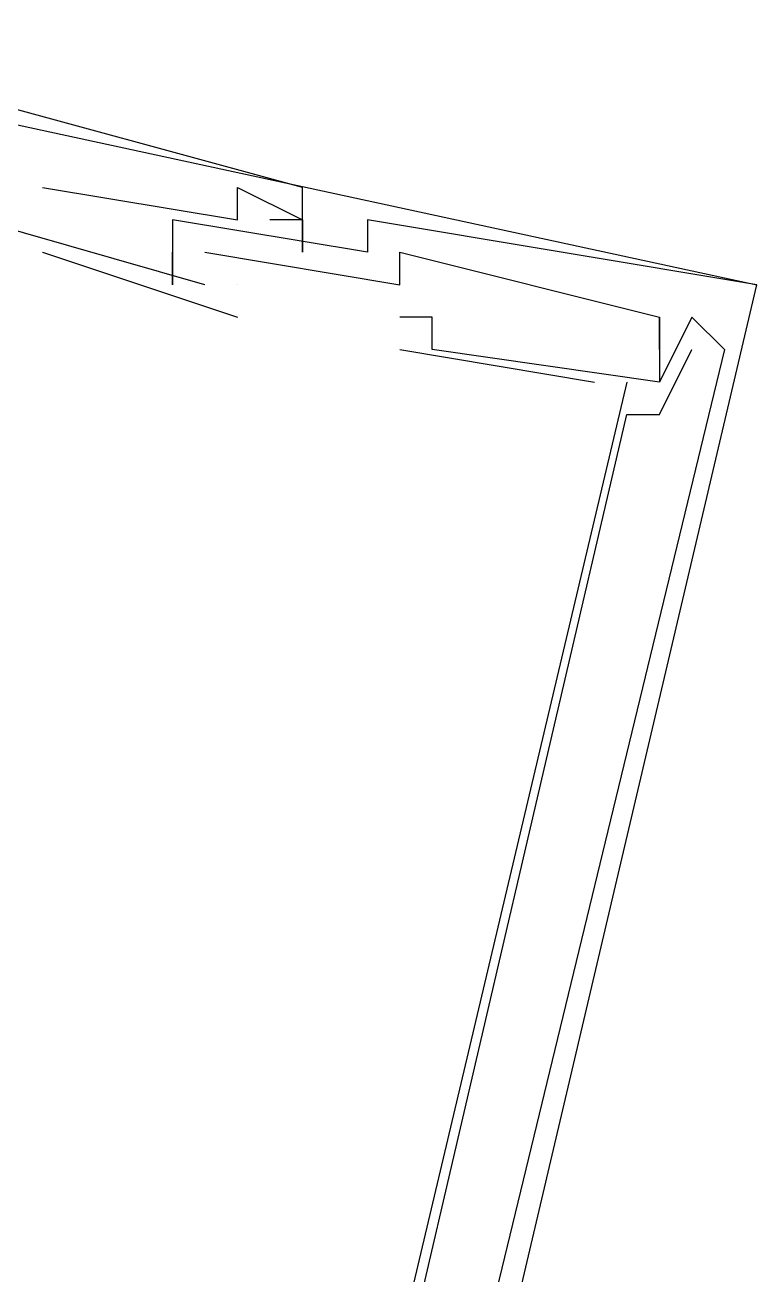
# Model space of a CAD drawing. Header units: feet. Extents: x -84 to 198, y -22 to 181.
# Drawn here: x 110.926 to 111.227, y 139.038 to 139.551 of the extents above; entities that cross this region are included whole.
import ezdxf

# ---------------------------------------------------------------- set-up
doc = ezdxf.new("R2010")
doc.units = ezdxf.units.FT
doc.layers.add('A-LINEA', color=7, linetype='CONTINUOUS')

msp = doc.modelspace()

# ---------------------------------------------------------------- linework, layer by layer
at = {"layer": 'A-LINEA'}
for p, q in [((110.7333, 139.5511), (111.2267, 139.4444)), ((110.7333, 139.5511), (111.2267, 139.4444)), ((110.9333, 139.4844), (110.9333, 139.4844)), ((110.9333, 139.4844), (110.9333, 139.4844)), ((110.9333, 139.4844), (110.9333, 139.4844)), ((110.9333, 139.4844), (110.9333, 139.4844)), ((110.9333, 139.4844), (110.9333, 139.4844)), ((110.9333, 139.4844), (110.9333, 139.4844)), ((111.0133, 139.4844), (111.0133, 139.4844)), ((111.0133, 139.4844), (111.0133, 139.4844)), ((111.0133, 139.4844), (111.0133, 139.4844)), ((111.0133, 139.4844), (111.0133, 139.4844)), ((111.0133, 139.4844), (111.0133, 139.4844)), ((111.0133, 139.4844), (111.0133, 139.4844)), ((111.04, 139.4844), (111.04, 139.4844)), ((111.04, 139.4844), (111.04, 139.4844)), ((111.04, 139.4844), (111.04, 139.4844)), ((111.04, 139.4844), (111.04, 139.4844)), ((111.04, 139.4844), (111.04, 139.4844)), ((111.04, 139.4844), (111.04, 139.4844)), ((110.9867, 139.4711), (110.9867, 139.4711)), ((110.9867, 139.4711), (110.9867, 139.4711)), ((110.9867, 139.4711), (110.9867, 139.4711)), ((110.9867, 139.4711), (110.9867, 139.4711)), ((110.9867, 139.4711), (110.9867, 139.4711)), ((110.9867, 139.4711), (110.9867, 139.4711)), ((111.0133, 139.4711), (111.0133, 139.4711)), ((111.0133, 139.4711), (111.0133, 139.4711)), ((111.0133, 139.4711), (111.0133, 139.4711)), ((111.0133, 139.4711), (111.0133, 139.4711)), ((111.0133, 139.4711), (111.0133, 139.4711)), ((111.0133, 139.4711), (111.0133, 139.4711)), ((111.0267, 139.4711), (111.0267, 139.4711)), ((111.0267, 139.4711), (111.0267, 139.4711)), ((111.0267, 139.4711), (111.0267, 139.4711)), ((111.0267, 139.4711), (111.0267, 139.4711)), ((111.0267, 139.4711), (111.0267, 139.4711)), ((111.0267, 139.4711), (111.0267, 139.4711)), ((111.04, 139.4711), (111.04, 139.4711)), ((111.04, 139.4711), (111.04, 139.4711)), ((111.04, 139.4711), (111.04, 139.4711)), ((111.04, 139.4711), (111.04, 139.4711)), ((111.04, 139.4711), (111.04, 139.4711)), ((111.04, 139.4711), (111.04, 139.4711)), ((111.04, 139.4711), (111.04, 139.4711)), ((111.04, 139.4711), (111.04, 139.4711)), ((111.04, 139.4711), (111.04, 139.4711)), ((111.04, 139.4711), (111.04, 139.4711)), ((111.04, 139.4711), (111.04, 139.4711)), ((111.04, 139.4711), (111.04, 139.4711)), ((111.0667, 139.4711), (111.0667, 139.4711)), ((111.0667, 139.4711), (111.0667, 139.4711)), ((111.0667, 139.4711), (111.0667, 139.4711)), ((111.0667, 139.4711), (111.0667, 139.4711)), ((111.0667, 139.4711), (111.0667, 139.4711)), ((111.0667, 139.4711), (111.0667, 139.4711)), ((110.9333, 139.4578), (111.0133, 139.4311)), ((110.9333, 139.4578), (110.9333, 139.4578)), ((110.9333, 139.4578), (111.0133, 139.4311)), ((110.9333, 139.4578), (110.9333, 139.4578)), ((110.9333, 139.4578), (111.0133, 139.4311)), ((110.9333, 139.4578), (110.9333, 139.4578)), ((110.9333, 139.4578), (111.0133, 139.4311)), ((110.9333, 139.4578), (110.9333, 139.4578)), ((110.9867, 139.4578), (110.9867, 139.4578)), ((110.9867, 139.4578), (110.9867, 139.4578)), ((110.9867, 139.4578), (110.9867, 139.4578)), ((110.9867, 139.4578), (110.9867, 139.4578)), ((110.9867, 139.4578), (110.9867, 139.4578)), ((110.9867, 139.4578), (110.9867, 139.4578)), ((110.9867, 139.4578), (110.9867, 139.4578)), ((110.9867, 139.4578), (110.9867, 139.4578)), ((110.9867, 139.4578), (110.9867, 139.4578)), ((110.9867, 139.4578), (110.9867, 139.4578)), ((110.9867, 139.4578), (110.9867, 139.4578)), ((110.9867, 139.4578), (110.9867, 139.4578)), ((111, 139.4578), (111, 139.4578)), ((111, 139.4578), (111, 139.4578)), ((111, 139.4578), (111, 139.4578)), ((111, 139.4578), (111, 139.4578)), ((111, 139.4578), (111, 139.4578)), ((111, 139.4578), (111, 139.4578)), ((111.04, 139.4578), (111.04, 139.4578)), ((111.04, 139.4578), (111.04, 139.4578)), ((111.04, 139.4578), (111.04, 139.4578)), ((111.04, 139.4578), (111.04, 139.4578)), ((111.04, 139.4578), (111.04, 139.4578)), ((111.04, 139.4578), (111.04, 139.4578)), ((111.0667, 139.4578), (111.0667, 139.4578)), ((111.0667, 139.4578), (111.0667, 139.4578)), ((111.0667, 139.4578), (111.0667, 139.4578)), ((111.0667, 139.4578), (111.0667, 139.4578)), ((111.0667, 139.4578), (111.0667, 139.4578)), ((111.0667, 139.4578), (111.0667, 139.4578)), ((111.08, 139.4578), (111.08, 139.4578)), ((111.08, 139.4578), (111.08, 139.4578)), ((111.08, 139.4578), (111.08, 139.4578)), ((111.08, 139.4578), (111.08, 139.4578)), ((111.08, 139.4578), (111.08, 139.4578)), ((111.08, 139.4578), (111.08, 139.4578)), ((110.9867, 139.4444), (110.9867, 139.4444)), ((110.9867, 139.4444), (110.9867, 139.4444)), ((110.9867, 139.4444), (110.9867, 139.4444)), ((110.9867, 139.4444), (110.9867, 139.4444)), ((110.9867, 139.4444), (110.9867, 139.4444)), ((110.9867, 139.4444), (110.9867, 139.4444)), ((111, 139.4444), (111, 139.4444)), ((111, 139.4444), (111, 139.4444)), ((111, 139.4444), (111, 139.4444)), ((111, 139.4444), (111, 139.4444)), ((111.0133, 139.4444), (111.0133, 139.4444)), ((111.0133, 139.4444), (111.0133, 139.4444)), ((111.0133, 139.4444), (111.0133, 139.4444)), ((111.0133, 139.4444), (111.0133, 139.4444)), ((111.0133, 139.4444), (111.0133, 139.4444)), ((111.0133, 139.4444), (111.0133, 139.4444)), ((111.0133, 139.4444), (111.0133, 139.4444)), ((111.0133, 139.4444), (111.0133, 139.4444)), ((111.08, 139.4444), (111.08, 139.4444)), ((111.08, 139.4444), (111.08, 139.4444)), ((111.08, 139.4444), (111.08, 139.4444)), ((111.08, 139.4444), (111.08, 139.4444)), ((111.08, 139.4444), (111.08, 139.4444)), ((111.08, 139.4444), (111.08, 139.4444)), ((111.2267, 139.4444), (111.2267, 139.4444)), ((111.2267, 139.4444), (111.2267, 139.4444)), ((111.2267, 139.4444), (111.2267, 139.4444)), ((111.2267, 139.4444), (111.2267, 139.4444)), ((111.2267, 139.4444), (111.2267, 139.4444)), ((111.2267, 139.4444), (111.2267, 139.4444)), ((111.0133, 139.4311), (111.0133, 139.4311)), ((111.0133, 139.4311), (111.0133, 139.4311)), ((111.0133, 139.4311), (111.0133, 139.4311)), ((111.0133, 139.4311), (111.0133, 139.4311)), ((111.08, 139.4311), (111.08, 139.4311)), ((111.08, 139.4311), (111.08, 139.4311)), ((111.08, 139.4311), (111.08, 139.4311)), ((111.08, 139.4311), (111.08, 139.4311)), ((111.0933, 139.4311), (111.0933, 139.4311)), ((111.0933, 139.4311), (111.0933, 139.4311)), ((111.0933, 139.4311), (111.0933, 139.4311)), ((111.0933, 139.4311), (111.0933, 139.4311)), ((111.1867, 139.4178), (111.1867, 139.4311)), ((111.1867, 139.4311), (111.1867, 139.4311)), ((111.1867, 139.4311), (111.1867, 139.4311)), ((111.1867, 139.4178), (111.1867, 139.4311)), ((111.1867, 139.4311), (111.1867, 139.4311)), ((111.1867, 139.4311), (111.1867, 139.4311)), ((111.1867, 139.4178), (111.1867, 139.4311)), ((111.1867, 139.4311), (111.1867, 139.4311)), ((111.1867, 139.4311), (111.1867, 139.4311)), ((111.1867, 139.4178), (111.1867, 139.4311)), ((111.1867, 139.4311), (111.1867, 139.4311)), ((111.1867, 139.4311), (111.1867, 139.4311)), ((111.1867, 139.4178), (111.1867, 139.4311)), ((111.1867, 139.4311), (111.1867, 139.4311)), ((111.1867, 139.4311), (111.1867, 139.4311)), ((111.1867, 139.4178), (111.1867, 139.4311)), ((111.1867, 139.4311), (111.1867, 139.4311)), ((111.1867, 139.4311), (111.1867, 139.4311)), ((111.2133, 139.4178), (111.2, 139.4311)), ((111.2, 139.4311), (111.2, 139.4311)), ((111.2, 139.4311), (111.2, 139.4311)), ((111.2133, 139.4178), (111.2, 139.4311)), ((111.2, 139.4311), (111.2, 139.4311)), ((111.2, 139.4311), (111.2, 139.4311)), ((111.2, 139.4311), (111.2, 139.4311)), ((111.2133, 139.4178), (111.2, 139.4311)), ((111.2, 139.4311), (111.2, 139.4311)), ((111.2, 139.4311), (111.2, 139.4311)), ((111.2133, 139.4178), (111.2, 139.4311)), ((111.2, 139.4311), (111.2, 139.4311)), ((111.2, 139.4311), (111.2, 139.4311)), ((111.2, 139.4311), (111.2, 139.4311)), ((111.08, 139.4178), (111.16, 139.4044)), ((111.08, 139.4178), (111.08, 139.4178)), ((111.08, 139.4178), (111.16, 139.4044)), ((111.08, 139.4178), (111.08, 139.4178)), ((111.08, 139.4178), (111.16, 139.4044)), ((111.08, 139.4178), (111.08, 139.4178)), ((111.08, 139.4178), (111.16, 139.4044)), ((111.08, 139.4178), (111.08, 139.4178)), ((111.0933, 139.4178), (111.0933, 139.4178)), ((111.0933, 139.4178), (111.0933, 139.4178)), ((111.0933, 139.4178), (111.0933, 139.4178)), ((111.0933, 139.4178), (111.0933, 139.4178)), ((111.1867, 139.4178), (111.1867, 139.4178)), ((111.1867, 139.4178), (111.1867, 139.4178)), ((111.1867, 139.4178), (111.1867, 139.4178)), ((111.1867, 139.4178), (111.1867, 139.4178)), ((111.1867, 139.4178), (111.1867, 139.4178)), ((111.1867, 139.4178), (111.1867, 139.4178)), ((111.1867, 139.4178), (111.1867, 139.4178)), ((111.1867, 139.4178), (111.1867, 139.4178)), ((111.1867, 139.4178), (111.1867, 139.4178)), ((111.1867, 139.4178), (111.1867, 139.4178)), ((111.1867, 139.4178), (111.1867, 139.4178)), ((111.1867, 139.4178), (111.1867, 139.4178)), ((111.2, 139.4178), (111.2, 139.4178)), ((111.2, 139.4178), (111.2, 139.4178)), ((111.2, 139.4178), (111.2, 139.4178)), ((111.2, 139.4178), (111.2, 139.4178)), ((111.2, 139.4178), (111.2, 139.4178)), ((111.2, 139.4178), (111.2, 139.4178)), ((111.2, 139.4178), (111.2, 139.4178)), ((111.2, 139.4178), (111.2, 139.4178)), ((111.2133, 139.4178), (111.2133, 139.4178)), ((111.2133, 139.4178), (111.2133, 139.4178)), ((111.2133, 139.4178), (111.2133, 139.4178)), ((111.2133, 139.4178), (111.2133, 139.4178)), ((111.2133, 139.4178), (111.2133, 139.4178)), ((111.2133, 139.4178), (111.2133, 139.4178)), ((111.2133, 139.4178), (111.2133, 139.4178)), ((111.2133, 139.4178), (111.2133, 139.4178)), ((111.2133, 139.4178), (111.2133, 139.4178)), ((111.2133, 139.4178), (111.2133, 139.4178)), ((111.16, 139.4044), (111.16, 139.4044)), ((111.16, 139.4044), (111.16, 139.4044)), ((111.16, 139.4044), (111.16, 139.4044)), ((111.16, 139.4044), (111.16, 139.4044)), ((111.1733, 139.4044), (111.1733, 139.4044)), ((111.1733, 139.4044), (111.1733, 139.4044)), ((111.1733, 139.4044), (111.1733, 139.4044)), ((111.1733, 139.4044), (111.1733, 139.4044)), ((111.1867, 139.4044), (111.1867, 139.4044)), ((111.1867, 139.4044), (111.1867, 139.4044)), ((111.1867, 139.4044), (111.1867, 139.4044)), ((111.1867, 139.4044), (111.1867, 139.4044)), ((111.1867, 139.4044), (111.1867, 139.4044)), ((111.1867, 139.4044), (111.1867, 139.4044)), ((111.1867, 139.4044), (111.1867, 139.4044)), ((111.1867, 139.4044), (111.1867, 139.4044)), ((111.1867, 139.4044), (111.1867, 139.4044)), ((111.1867, 139.4044), (111.1867, 139.4044)), ((111.1733, 139.3911), (111.1733, 139.3911)), ((111.1733, 139.3911), (111.1733, 139.3911)), ((111.1733, 139.3911), (111.1733, 139.3911)), ((111.1733, 139.3911), (111.1733, 139.3911)), ((111.1867, 139.3911), (111.1867, 139.3911)), ((111.1867, 139.3911), (111.1867, 139.3911)), ((111.1867, 139.3911), (111.1867, 139.3911)), ((111.1867, 139.3911), (111.1867, 139.3911))]:
    msp.add_line(p, q, dxfattribs=at)
for points in [[(111.04, 139.4711), (111.04, 139.4711), (111.04, 139.4578), (111.04, 139.4844), (110.8933, 139.5244), (110.7333, 138.8444)], [(111.04, 139.4711), (111.04, 139.4711), (111.04, 139.4578), (111.04, 139.4844), (110.8933, 139.5244), (110.7333, 138.8444)], [(111.04, 139.4711), (111.04, 139.4711), (111.04, 139.4578), (111.04, 139.4844), (110.8933, 139.5244), (110.7333, 138.8444)], [(111.04, 139.4711), (111.04, 139.4711), (111.04, 139.4578), (111.04, 139.4844), (110.8933, 139.5244), (110.7333, 138.8444)], [(111.04, 139.4711), (111.04, 139.4711), (111.04, 139.4578), (111.04, 139.4844), (110.8933, 139.5244), (110.7333, 138.8444)], [(111.04, 139.4711), (111.04, 139.4711), (111.04, 139.4578), (111.04, 139.4844), (110.8933, 139.5244), (110.7333, 138.8444)], [(111, 139.4444), (110.9067, 139.4711), (110.92, 139.4844)], [(111, 139.4444), (110.9067, 139.4711), (110.92, 139.4844)], [(111, 139.4444), (110.9067, 139.4711), (110.92, 139.4844)], [(111, 139.4444), (110.9067, 139.4711), (110.92, 139.4844)], [(110.9333, 139.4844), (111.0133, 139.4711), (111.0133, 139.4844), (111.04, 139.4711), (111.0267, 139.4711)], [(110.9333, 139.4844), (111.0133, 139.4711), (111.0133, 139.4844), (111.04, 139.4711), (111.0267, 139.4711)], [(110.9333, 139.4844), (111.0133, 139.4711), (111.0133, 139.4844), (111.04, 139.4711), (111.0267, 139.4711)], [(110.9333, 139.4844), (111.0133, 139.4711), (111.0133, 139.4844), (111.04, 139.4711), (111.0267, 139.4711)], [(110.9333, 139.4844), (111.0133, 139.4711), (111.0133, 139.4844), (111.04, 139.4711), (111.0267, 139.4711)], [(110.9333, 139.4844), (111.0133, 139.4711), (111.0133, 139.4844), (111.04, 139.4711), (111.0267, 139.4711)], [(111.0667, 138.7644), (111.2267, 139.4444), (111.0667, 139.4711), (111.0667, 139.4578), (110.9867, 139.4711), (110.9867, 139.4578), (110.9867, 139.4444), (110.9867, 139.4578)], [(111.0667, 138.7644), (111.2267, 139.4444), (111.0667, 139.4711), (111.0667, 139.4578), (110.9867, 139.4711), (110.9867, 139.4578), (110.9867, 139.4444), (110.9867, 139.4578)], [(111.0667, 138.7644), (111.2267, 139.4444), (111.0667, 139.4711), (111.0667, 139.4578), (110.9867, 139.4711), (110.9867, 139.4578), (110.9867, 139.4444), (110.9867, 139.4578)], [(111.0667, 138.7644), (111.2267, 139.4444), (111.0667, 139.4711), (111.0667, 139.4578), (110.9867, 139.4711), (110.9867, 139.4578), (110.9867, 139.4444), (110.9867, 139.4578)], [(111.0667, 138.7644), (111.2267, 139.4444), (111.0667, 139.4711), (111.0667, 139.4578), (110.9867, 139.4711), (110.9867, 139.4578), (110.9867, 139.4444), (110.9867, 139.4578)], [(111.0667, 138.7644), (111.2267, 139.4444), (111.0667, 139.4711), (111.0667, 139.4578), (110.9867, 139.4711), (110.9867, 139.4578), (110.9867, 139.4444), (110.9867, 139.4578)], [(111, 139.4578), (111.08, 139.4444), (111.08, 139.4578), (111.1867, 139.4311), (111.1867, 139.4178), (111.1867, 139.4044)], [(111, 139.4578), (111.08, 139.4444), (111.08, 139.4578), (111.1867, 139.4311), (111.1867, 139.4178), (111.1867, 139.4044)], [(111, 139.4578), (111.08, 139.4444), (111.08, 139.4578), (111.1867, 139.4311), (111.1867, 139.4178), (111.1867, 139.4044)], [(111, 139.4578), (111.08, 139.4444), (111.08, 139.4578), (111.1867, 139.4311), (111.1867, 139.4178), (111.1867, 139.4044)], [(111, 139.4578), (111.08, 139.4444), (111.08, 139.4578), (111.1867, 139.4311), (111.1867, 139.4178), (111.1867, 139.4044)], [(111, 139.4578), (111.08, 139.4444), (111.08, 139.4578), (111.1867, 139.4311), (111.1867, 139.4178), (111.1867, 139.4044)], [(111.2, 139.4311), (111.1867, 139.4044), (111.0933, 139.4178), (111.0933, 139.4311), (111.08, 139.4311)], [(111.2, 139.4311), (111.2133, 139.4178), (111.1067, 138.9778), (111.0933, 138.9778), (111.08, 138.9778)], [(111.2, 139.4311), (111.1867, 139.4044), (111.0933, 139.4178), (111.0933, 139.4311), (111.08, 139.4311)], [(111.2, 139.4311), (111.2133, 139.4178), (111.1067, 138.9778), (111.0933, 138.9778), (111.08, 138.9778)], [(111.2, 139.4311), (111.2133, 139.4178), (111.1067, 138.9778), (111.0933, 138.9778), (111.08, 138.9778)], [(111.2, 139.4311), (111.1867, 139.4044), (111.0933, 139.4178), (111.0933, 139.4311), (111.08, 139.4311)], [(111.2, 139.4311), (111.2133, 139.4178), (111.1067, 138.9778), (111.0933, 138.9778), (111.08, 138.9778)], [(111.2, 139.4311), (111.1867, 139.4044), (111.0933, 139.4178), (111.0933, 139.4311), (111.08, 139.4311)], [(111.2, 139.4311), (111.2133, 139.4178), (111.1067, 138.9778), (111.0933, 138.9778), (111.08, 138.9778)], [(111.2, 139.4311), (111.2133, 139.4178), (111.1067, 138.9778), (111.0933, 138.9778), (111.08, 138.9778)], [(111.0933, 138.9778), (111.0933, 138.9911), (111.08, 138.9911), (111.1733, 139.3911), (111.1867, 139.3911), (111.2, 139.4178)], [(111.0933, 138.9778), (111.0933, 138.9911), (111.08, 138.9911), (111.1733, 139.3911), (111.1867, 139.3911), (111.2, 139.4178)], [(111.0933, 138.9778), (111.0933, 138.9911), (111.08, 138.9911), (111.1733, 139.3911), (111.1867, 139.3911), (111.2, 139.4178)], [(111.0933, 138.9778), (111.0933, 138.9911), (111.08, 138.9911), (111.1733, 139.3911), (111.1867, 139.3911), (111.2, 139.4178)], [(111.1733, 139.4044), (111.0533, 138.8978), (110.96, 138.9244), (110.96, 138.9244)], [(111.1733, 139.4044), (111.0533, 138.8978), (110.96, 138.9244), (110.96, 138.9244)], [(111.1733, 139.4044), (111.0533, 138.8978), (110.96, 138.9244), (110.96, 138.9244)], [(111.1733, 139.4044), (111.0533, 138.8978), (110.96, 138.9244), (110.96, 138.9244)]]:
    msp.add_lwpolyline(points, dxfattribs=at)

doc.saveas('drawing.dxf')
